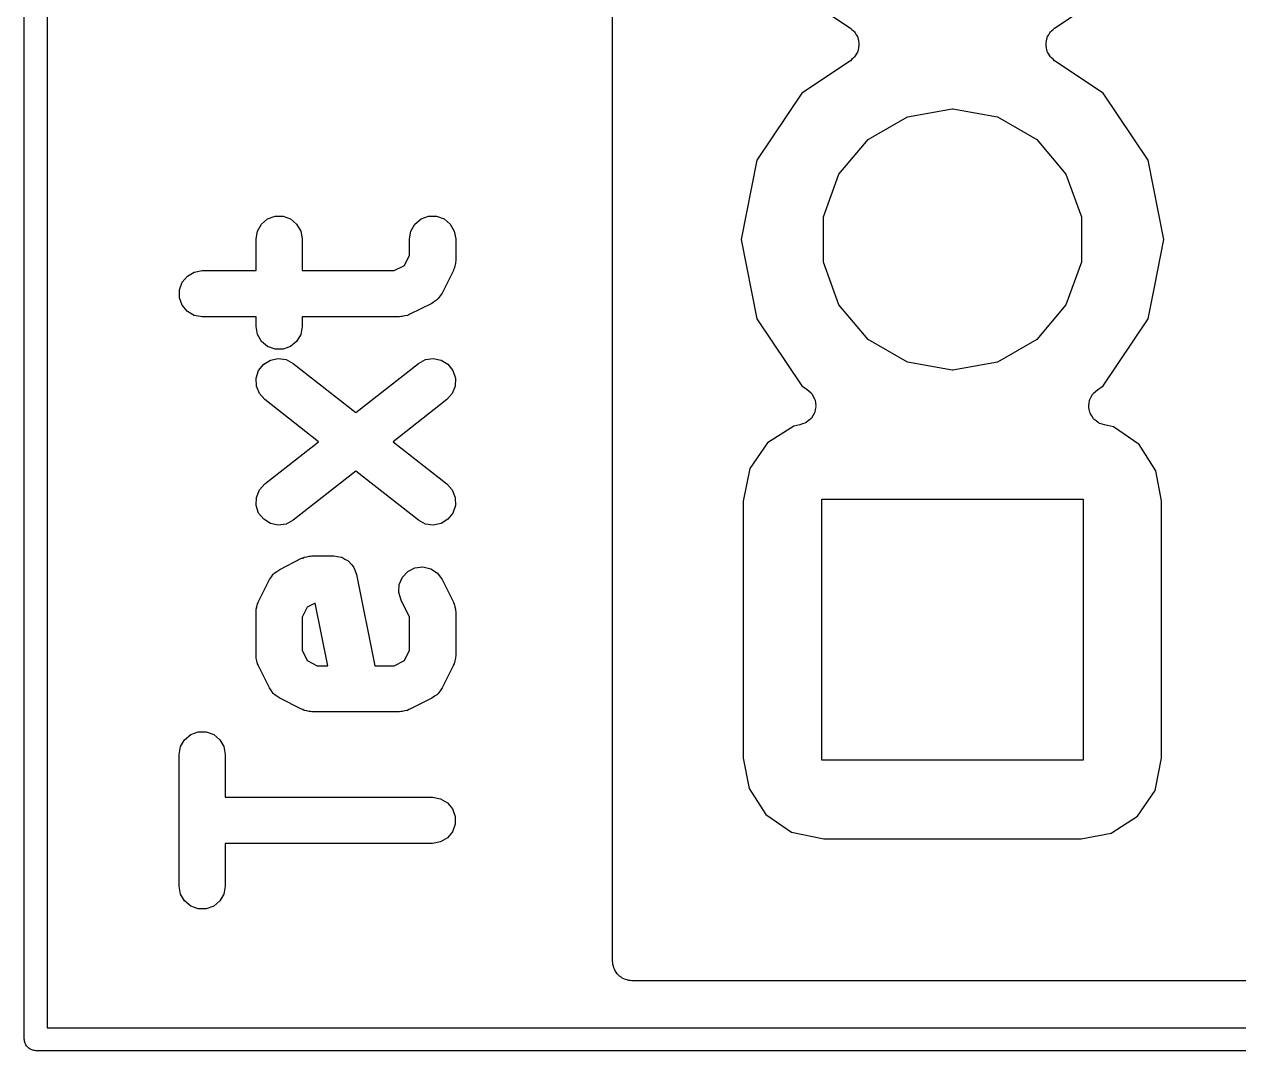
# Model space of a CAD drawing. Extents: x 125.9 to 155.7, y -114.6 to -82.3.
# Drawn here: x 125.91 to 133.82, y -114.63 to -107.95 of the extents above; entities that cross this region are included whole.
import ezdxf

# ---------------------------------------------------------------- set-up
doc = ezdxf.new("R2010")
doc.units = 0
doc.header["$MEASUREMENT"] = 0
doc.layers.add('BLACK', color=7, linetype='CONTINUOUS')

msp = doc.modelspace()

# ---------------------------------------------------------------- linework, layer by layer
at = {"layer": 'Black'}
for p, q in [((125.909, -114.554), (125.909, -82.423)), ((126.059, -82.498), (126.059, -114.479)), ((129.739, -114.046), (129.739, -104.398)), ((130.971, -107.76), (131.288, -107.971)), ((132.618, -107.971), (132.935, -107.76)), ((131.288, -107.971), (131.298, -107.981)), ((131.298, -107.981), (131.309, -107.989)), ((131.309, -107.989), (131.314, -107.996)), ((131.314, -107.996), (131.32, -108.002)), ((131.32, -108.002), (131.326, -108.014)), ((131.326, -108.014), (131.334, -108.026)), ((132.572, -108.026), (132.58, -108.014)), ((132.58, -108.014), (132.586, -108.002)), ((132.586, -108.002), (132.592, -107.996)), ((132.592, -107.996), (132.597, -107.989)), ((132.597, -107.989), (132.608, -107.981)), ((132.608, -107.981), (132.618, -107.971)), ((131.334, -108.026), (131.336, -108.034)), ((131.336, -108.034), (131.339, -108.041)), ((131.339, -108.041), (131.341, -108.055)), ((131.341, -108.055), (131.344, -108.069)), ((131.344, -108.085), (131.341, -108.099)), ((131.344, -108.069), (131.343, -108.077)), ((131.343, -108.077), (131.344, -108.085)), ((132.562, -108.069), (132.565, -108.055)), ((132.563, -108.077), (132.562, -108.069)), ((132.562, -108.085), (132.563, -108.077)), ((132.565, -108.099), (132.562, -108.085)), ((132.565, -108.055), (132.567, -108.041)), ((132.567, -108.041), (132.57, -108.034)), ((132.57, -108.034), (132.572, -108.026)), ((131.298, -108.173), (131.288, -108.183)), ((131.309, -108.165), (131.298, -108.173)), ((131.314, -108.158), (131.309, -108.165)), ((131.32, -108.152), (131.314, -108.158)), ((131.326, -108.14), (131.32, -108.152)), ((131.334, -108.128), (131.326, -108.14)), ((131.336, -108.12), (131.334, -108.128)), ((131.339, -108.113), (131.336, -108.12)), ((131.341, -108.099), (131.339, -108.113)), ((132.567, -108.113), (132.565, -108.099)), ((132.57, -108.12), (132.567, -108.113)), ((132.572, -108.128), (132.57, -108.12)), ((132.58, -108.14), (132.572, -108.128)), ((132.586, -108.152), (132.58, -108.14)), ((132.592, -108.158), (132.586, -108.152)), ((132.597, -108.165), (132.592, -108.158)), ((132.608, -108.173), (132.597, -108.165)), ((132.618, -108.183), (132.608, -108.173)), ((131.288, -108.183), (130.971, -108.394)), ((132.935, -108.394), (132.618, -108.183)), ((130.971, -108.394), (130.679, -108.831)), ((133.227, -108.831), (132.935, -108.394)), ((131.403, -108.696), (131.659, -108.548)), ((131.659, -108.548), (131.95, -108.497)), ((131.95, -108.497), (131.956, -108.497)), ((131.956, -108.497), (132.247, -108.548)), ((132.247, -108.548), (132.503, -108.696)), ((131.214, -108.922), (131.403, -108.696)), ((132.503, -108.696), (132.692, -108.922)), ((130.679, -108.831), (130.577, -109.347)), ((133.329, -109.347), (133.227, -108.831)), ((131.113, -109.199), (131.214, -108.922)), ((132.692, -108.922), (132.793, -109.199)), ((127.493, -109.213), (127.542, -109.195)), ((127.542, -109.195), (127.594, -109.195)), ((127.594, -109.195), (127.643, -109.213)), ((128.493, -109.213), (128.542, -109.195)), ((128.542, -109.195), (128.594, -109.195)), ((128.594, -109.195), (128.643, -109.213)), ((131.113, -109.495), (131.113, -109.199)), ((132.793, -109.199), (132.793, -109.495)), ((127.427, -109.292), (127.453, -109.247)), ((127.453, -109.247), (127.493, -109.213)), ((127.643, -109.213), (127.682, -109.247)), ((127.682, -109.247), (127.709, -109.292)), ((128.427, -109.292), (128.453, -109.247)), ((128.453, -109.247), (128.493, -109.213)), ((128.643, -109.213), (128.682, -109.247)), ((128.682, -109.247), (128.709, -109.292)), ((127.418, -109.343), (127.427, -109.292)), ((127.418, -109.55), (127.418, -109.343)), ((127.709, -109.292), (127.718, -109.343)), ((127.718, -109.343), (127.718, -109.55)), ((128.418, -109.343), (128.427, -109.292)), ((128.418, -109.45), (128.418, -109.343)), ((128.709, -109.292), (128.718, -109.343)), ((128.718, -109.343), (128.718, -109.486)), ((130.577, -109.347), (130.679, -109.863)), ((133.268, -109.657), (133.329, -109.347)), ((128.318, -109.55), (128.384, -109.517)), ((128.384, -109.517), (128.418, -109.45)), ((128.712, -109.52), (128.709, -109.537)), ((128.717, -109.503), (128.712, -109.52)), ((128.718, -109.486), (128.716, -109.494)), ((128.716, -109.494), (128.717, -109.503)), ((131.214, -109.772), (131.113, -109.495)), ((132.793, -109.495), (132.692, -109.772)), ((126.938, -109.625), (126.971, -109.585)), ((126.971, -109.585), (127.016, -109.559)), ((127.016, -109.559), (127.068, -109.55)), ((127.068, -109.55), (127.418, -109.55)), ((127.718, -109.55), (128.318, -109.55)), ((128.702, -109.553), (128.63, -109.696)), ((128.704, -109.545), (128.702, -109.553)), ((128.709, -109.537), (128.704, -109.545)), ((126.92, -109.674), (126.938, -109.625)), ((126.92, -109.726), (126.92, -109.674)), ((133.227, -109.863), (133.268, -109.657)), ((133.268, -109.657), (133.268, -109.657)), ((126.938, -109.775), (126.92, -109.726)), ((128.581, -109.75), (128.563, -109.763)), ((128.599, -109.738), (128.581, -109.75)), ((128.602, -109.734), (128.599, -109.738)), ((128.605, -109.732), (128.602, -109.734)), ((128.617, -109.713), (128.605, -109.732)), ((128.63, -109.696), (128.617, -109.713)), ((126.971, -109.815), (126.938, -109.775)), ((127.016, -109.841), (126.971, -109.815)), ((128.412, -109.837), (128.405, -109.841)), ((128.42, -109.834), (128.412, -109.837)), ((128.563, -109.763), (128.42, -109.834)), ((131.403, -109.998), (131.214, -109.772)), ((132.692, -109.772), (132.503, -109.998)), ((127.068, -109.85), (127.016, -109.841)), ((127.418, -109.85), (127.068, -109.85)), ((127.418, -109.914), (127.418, -109.85)), ((127.427, -109.966), (127.418, -109.914)), ((127.718, -109.914), (127.709, -109.966)), ((128.353, -109.85), (127.718, -109.85)), ((127.718, -109.85), (127.718, -109.914)), ((128.362, -109.849), (128.353, -109.85)), ((128.37, -109.849), (128.362, -109.849)), ((128.387, -109.844), (128.37, -109.849)), ((128.405, -109.841), (128.387, -109.844)), ((130.679, -109.863), (130.971, -110.3)), ((132.935, -110.3), (133.227, -109.863)), ((127.453, -110.011), (127.427, -109.966)), ((127.709, -109.966), (127.682, -110.011)), ((127.493, -110.044), (127.453, -110.011)), ((127.542, -110.062), (127.493, -110.044)), ((127.594, -110.062), (127.542, -110.062)), ((127.643, -110.044), (127.594, -110.062)), ((127.682, -110.011), (127.643, -110.044)), ((131.659, -110.146), (131.403, -109.998)), ((132.503, -109.998), (132.247, -110.146)), ((127.468, -110.16), (127.512, -110.132)), ((127.512, -110.132), (127.563, -110.122)), ((127.563, -110.122), (127.614, -110.129)), ((127.614, -110.129), (127.66, -110.154)), ((127.66, -110.154), (128.068, -110.474)), ((128.068, -110.474), (128.475, -110.154)), ((128.475, -110.154), (128.521, -110.129)), ((128.521, -110.129), (128.572, -110.122)), ((128.572, -110.122), (128.623, -110.132)), ((128.623, -110.132), (128.668, -110.16)), ((131.95, -110.197), (131.659, -110.146)), ((132.247, -110.146), (131.956, -110.197)), ((127.419, -110.25), (127.435, -110.201)), ((127.435, -110.201), (127.468, -110.16)), ((128.668, -110.16), (128.7, -110.201)), ((128.7, -110.201), (128.716, -110.25)), ((131.956, -110.197), (131.95, -110.197)), ((127.421, -110.302), (127.419, -110.25)), ((127.44, -110.351), (127.421, -110.302)), ((128.714, -110.302), (128.695, -110.351)), ((128.716, -110.25), (128.714, -110.302)), ((130.971, -110.3), (131.007, -110.324)), ((132.897, -110.325), (132.935, -110.3)), ((127.475, -110.39), (127.44, -110.351)), ((127.825, -110.664), (127.475, -110.39)), ((128.66, -110.39), (128.31, -110.664)), ((128.695, -110.351), (128.66, -110.39)), ((131.007, -110.324), (131.019, -110.335)), ((131.019, -110.335), (131.032, -110.346)), ((131.032, -110.346), (131.035, -110.351)), ((131.035, -110.351), (131.039, -110.354)), ((131.039, -110.354), (131.046, -110.369)), ((131.046, -110.369), (131.055, -110.384)), ((131.055, -110.384), (131.056, -110.389)), ((131.056, -110.389), (131.058, -110.394)), ((132.845, -110.395), (132.848, -110.39)), ((132.848, -110.39), (132.849, -110.385)), ((132.849, -110.385), (132.857, -110.371)), ((132.857, -110.371), (132.865, -110.356)), ((132.865, -110.356), (132.869, -110.352)), ((132.869, -110.352), (132.872, -110.347)), ((132.872, -110.347), (132.885, -110.337)), ((132.885, -110.337), (132.897, -110.325)), ((131.056, -110.471), (131.054, -110.475)), ((131.059, -110.454), (131.056, -110.471)), ((131.058, -110.394), (131.06, -110.411)), ((131.063, -110.437), (131.059, -110.454)), ((131.06, -110.411), (131.063, -110.428)), ((131.063, -110.428), (131.062, -110.433)), ((131.062, -110.433), (131.063, -110.437)), ((132.84, -110.428), (132.843, -110.412)), ((132.841, -110.433), (132.84, -110.428)), ((132.84, -110.439), (132.841, -110.433)), ((132.844, -110.455), (132.84, -110.439)), ((132.843, -110.412), (132.845, -110.395)), ((132.847, -110.471), (132.844, -110.455)), ((132.85, -110.476), (132.847, -110.471)), ((130.976, -110.548), (130.96, -110.554)), ((130.992, -110.543), (130.976, -110.548)), ((130.996, -110.54), (130.992, -110.543)), ((131.001, -110.538), (130.996, -110.54)), ((131.014, -110.527), (131.001, -110.538)), ((131.028, -110.517), (131.014, -110.527)), ((131.031, -110.513), (131.028, -110.517)), ((131.034, -110.51), (131.031, -110.513)), ((131.043, -110.495), (131.034, -110.51)), ((131.052, -110.48), (131.043, -110.495)), ((131.054, -110.475), (131.052, -110.48)), ((132.851, -110.482), (132.85, -110.476)), ((132.86, -110.496), (132.851, -110.482)), ((132.868, -110.51), (132.86, -110.496)), ((132.872, -110.514), (132.868, -110.51)), ((132.875, -110.519), (132.872, -110.514)), ((132.889, -110.528), (132.875, -110.519)), ((132.901, -110.539), (132.889, -110.528)), ((132.906, -110.541), (132.901, -110.539)), ((132.911, -110.545), (132.906, -110.541)), ((132.927, -110.549), (132.911, -110.545)), ((132.942, -110.555), (132.927, -110.549)), ((130.919, -110.562), (130.748, -110.672)), ((130.96, -110.554), (130.919, -110.562)), ((133.001, -110.567), (132.942, -110.555)), ((133.168, -110.682), (133.001, -110.567)), ((127.475, -110.939), (127.825, -110.664)), ((128.31, -110.664), (128.66, -110.939)), ((130.748, -110.672), (130.633, -110.839)), ((133.278, -110.853), (133.168, -110.682)), ((128.068, -110.855), (127.66, -111.175)), ((128.475, -111.175), (128.068, -110.855)), ((130.633, -110.839), (130.591, -111.05)), ((133.315, -111.049), (133.278, -110.853)), ((127.44, -110.978), (127.475, -110.939)), ((128.66, -110.939), (128.695, -110.978)), ((127.421, -111.027), (127.44, -110.978)), ((128.695, -110.978), (128.714, -111.026)), ((127.419, -111.079), (127.421, -111.027)), ((127.435, -111.128), (127.419, -111.079)), ((128.716, -111.079), (128.7, -111.128)), ((128.714, -111.026), (128.716, -111.079)), ((130.591, -111.05), (130.591, -112.725)), ((131.103, -112.737), (131.103, -111.037)), ((131.103, -111.037), (132.803, -111.037)), ((132.803, -111.037), (132.803, -112.737)), ((133.315, -112.724), (133.315, -111.049)), ((127.468, -111.169), (127.435, -111.128)), ((127.512, -111.197), (127.468, -111.169)), ((127.66, -111.175), (127.614, -111.2)), ((128.521, -111.2), (128.475, -111.175)), ((128.668, -111.169), (128.623, -111.197)), ((128.7, -111.128), (128.668, -111.169)), ((127.563, -111.207), (127.512, -111.197)), ((127.614, -111.2), (127.563, -111.207)), ((128.572, -111.207), (128.521, -111.2)), ((128.623, -111.197), (128.572, -111.207)), ((127.723, -111.421), (127.731, -111.416)), ((127.731, -111.416), (127.748, -111.413)), ((127.748, -111.413), (127.765, -111.408)), ((127.765, -111.408), (127.773, -111.409)), ((127.773, -111.409), (127.782, -111.407)), ((127.782, -111.407), (127.925, -111.407)), ((127.925, -111.407), (127.949, -111.412)), ((127.949, -111.412), (127.973, -111.415)), ((127.973, -111.415), (127.974, -111.416)), ((127.974, -111.416), (127.976, -111.416)), ((127.976, -111.416), (127.997, -111.429)), ((127.554, -111.508), (127.572, -111.495)), ((127.572, -111.495), (127.715, -111.423)), ((127.715, -111.423), (127.723, -111.421)), ((127.997, -111.429), (128.018, -111.44)), ((128.018, -111.44), (128.02, -111.442)), ((128.02, -111.442), (128.021, -111.442)), ((128.021, -111.442), (128.037, -111.461)), ((128.037, -111.461), (128.053, -111.479)), ((128.053, -111.479), (128.053, -111.481)), ((128.053, -111.481), (128.055, -111.482)), ((128.055, -111.482), (128.063, -111.505)), ((128.407, -111.508), (128.453, -111.485)), ((128.453, -111.485), (128.505, -111.479)), ((128.505, -111.479), (128.556, -111.491)), ((128.556, -111.491), (128.599, -111.52)), ((127.433, -111.704), (127.505, -111.562)), ((127.505, -111.562), (127.518, -111.544)), ((127.518, -111.544), (127.53, -111.526)), ((127.53, -111.526), (127.533, -111.523)), ((127.533, -111.523), (127.536, -111.52)), ((127.536, -111.52), (127.554, -111.508)), ((128.063, -111.505), (128.072, -111.528)), ((128.072, -111.528), (128.191, -112.122)), ((128.35, -111.594), (128.371, -111.546)), ((128.371, -111.546), (128.407, -111.508)), ((128.599, -111.52), (128.63, -111.562)), ((128.63, -111.562), (128.702, -111.704)), ((128.347, -111.646), (128.35, -111.594)), ((128.362, -111.696), (128.347, -111.646)), ((127.424, -111.738), (127.427, -111.72)), ((127.427, -111.72), (127.431, -111.713)), ((127.431, -111.713), (127.433, -111.704)), ((127.803, -111.714), (127.751, -111.741)), ((127.885, -112.122), (127.803, -111.714)), ((128.418, -111.807), (128.362, -111.696)), ((128.702, -111.704), (128.704, -111.713)), ((128.704, -111.713), (128.709, -111.72)), ((128.709, -111.72), (128.712, -111.738)), ((127.418, -111.772), (127.419, -111.763)), ((127.418, -112.057), (127.418, -111.772)), ((127.419, -111.754), (127.424, -111.738)), ((127.419, -111.763), (127.419, -111.754)), ((127.751, -111.741), (127.718, -111.807)), ((127.718, -111.807), (127.718, -112.022)), ((128.418, -112.022), (128.418, -111.807)), ((128.712, -111.738), (128.717, -111.754)), ((128.717, -111.754), (128.716, -111.763)), ((128.716, -111.763), (128.718, -111.772)), ((128.718, -111.772), (128.718, -112.057)), ((127.718, -112.022), (127.751, -112.088)), ((128.384, -112.088), (128.418, -112.022)), ((127.419, -112.066), (127.418, -112.057)), ((127.419, -112.074), (127.419, -112.066)), ((127.424, -112.091), (127.419, -112.074)), ((127.427, -112.109), (127.424, -112.091)), ((127.431, -112.116), (127.427, -112.109)), ((127.433, -112.124), (127.431, -112.116)), ((127.505, -112.267), (127.433, -112.124)), ((127.751, -112.088), (127.817, -112.122)), ((127.817, -112.122), (127.885, -112.122)), ((128.191, -112.122), (128.318, -112.122)), ((128.318, -112.122), (128.384, -112.088)), ((128.702, -112.124), (128.63, -112.267)), ((128.704, -112.116), (128.702, -112.124)), ((128.709, -112.109), (128.704, -112.116)), ((128.712, -112.091), (128.709, -112.109)), ((128.717, -112.074), (128.712, -112.091)), ((128.718, -112.057), (128.716, -112.066)), ((128.716, -112.066), (128.717, -112.074)), ((127.518, -112.285), (127.505, -112.267)), ((127.53, -112.303), (127.518, -112.285)), ((128.617, -112.285), (128.605, -112.303)), ((128.63, -112.267), (128.617, -112.285)), ((127.533, -112.306), (127.53, -112.303)), ((127.536, -112.309), (127.533, -112.306)), ((127.554, -112.321), (127.536, -112.309)), ((127.572, -112.334), (127.554, -112.321)), ((127.715, -112.406), (127.572, -112.334)), ((128.563, -112.334), (128.42, -112.406)), ((128.581, -112.321), (128.563, -112.334)), ((128.599, -112.309), (128.581, -112.321)), ((128.602, -112.306), (128.599, -112.309)), ((128.605, -112.303), (128.602, -112.306)), ((127.723, -112.408), (127.715, -112.406)), ((127.731, -112.413), (127.723, -112.408)), ((127.748, -112.416), (127.731, -112.413)), ((127.765, -112.421), (127.748, -112.416)), ((127.773, -112.42), (127.765, -112.421)), ((127.782, -112.422), (127.773, -112.42)), ((128.353, -112.422), (127.782, -112.422)), ((128.362, -112.42), (128.353, -112.422)), ((128.37, -112.421), (128.362, -112.42)), ((128.387, -112.416), (128.37, -112.421)), ((128.405, -112.413), (128.387, -112.416)), ((128.412, -112.408), (128.405, -112.413)), ((128.42, -112.406), (128.412, -112.408)), ((126.927, -112.649), (126.953, -112.604)), ((126.953, -112.604), (126.993, -112.57)), ((126.993, -112.57), (127.042, -112.552)), ((127.042, -112.552), (127.094, -112.552)), ((127.094, -112.552), (127.143, -112.57)), ((127.143, -112.57), (127.182, -112.604)), ((127.182, -112.604), (127.209, -112.649)), ((126.918, -112.7), (126.927, -112.649)), ((127.209, -112.649), (127.218, -112.7)), ((126.918, -113.557), (126.918, -112.7)), ((127.218, -112.7), (127.218, -112.979)), ((130.591, -112.725), (130.628, -112.921)), ((132.803, -112.737), (131.103, -112.737)), ((133.273, -112.935), (133.315, -112.724)), ((130.628, -112.921), (130.738, -113.092)), ((127.218, -112.979), (128.568, -112.979)), ((128.568, -112.979), (128.619, -112.988)), ((128.619, -112.988), (128.664, -113.014)), ((133.158, -113.102), (133.273, -112.935)), ((128.664, -113.014), (128.697, -113.054)), ((128.697, -113.054), (128.715, -113.103)), ((128.715, -113.155), (128.697, -113.204)), ((128.715, -113.103), (128.715, -113.155)), ((130.738, -113.092), (130.905, -113.207)), ((132.987, -113.212), (133.158, -113.102)), ((128.697, -113.204), (128.664, -113.244)), ((130.905, -113.207), (131.116, -113.249)), ((132.791, -113.249), (132.987, -113.212)), ((128.568, -113.279), (127.218, -113.279)), ((127.218, -113.279), (127.218, -113.557)), ((128.619, -113.27), (128.568, -113.279)), ((128.664, -113.244), (128.619, -113.27)), ((131.116, -113.249), (132.791, -113.249)), ((126.927, -113.609), (126.918, -113.557)), ((126.953, -113.654), (126.927, -113.609)), ((127.209, -113.609), (127.182, -113.654)), ((127.218, -113.557), (127.209, -113.609)), ((126.993, -113.687), (126.953, -113.654)), ((127.042, -113.705), (126.993, -113.687)), ((127.094, -113.705), (127.042, -113.705)), ((127.143, -113.687), (127.094, -113.705)), ((127.182, -113.654), (127.143, -113.687)), ((129.741, -114.057), (129.739, -114.046)), ((129.741, -114.068), (129.741, -114.057)), ((129.745, -114.078), (129.741, -114.068)), ((129.747, -114.089), (129.745, -114.078)), ((129.752, -114.099), (129.747, -114.089)), ((129.756, -114.109), (129.752, -114.099)), ((129.763, -114.118), (129.756, -114.109)), ((129.769, -114.128), (129.763, -114.118)), ((129.777, -114.135), (129.769, -114.128)), ((129.784, -114.143), (129.777, -114.135)), ((129.794, -114.149), (129.784, -114.143)), ((129.802, -114.156), (129.794, -114.149)), ((129.813, -114.16), (129.802, -114.156)), ((129.823, -114.165), (129.813, -114.16)), ((129.834, -114.167), (129.823, -114.165)), ((129.844, -114.171), (129.834, -114.167)), ((129.855, -114.171), (129.844, -114.171)), ((129.866, -114.173), (129.855, -114.171)), ((134.312, -114.173), (129.866, -114.173)), ((126.059, -114.479), (155.329, -114.479)), ((125.91, -114.56), (125.909, -114.554)), ((125.91, -114.567), (125.91, -114.56)), ((125.912, -114.573), (125.91, -114.567)), ((125.914, -114.58), (125.912, -114.573)), ((125.917, -114.585), (125.914, -114.58)), ((125.919, -114.591), (125.917, -114.585)), ((125.923, -114.597), (125.919, -114.591)), ((125.927, -114.602), (125.923, -114.597)), ((125.932, -114.606), (125.927, -114.602)), ((125.936, -114.611), (125.932, -114.606)), ((125.941, -114.615), (125.936, -114.611)), ((125.947, -114.619), (125.941, -114.615)), ((125.953, -114.621), (125.947, -114.619)), ((125.958, -114.624), (125.953, -114.621)), ((125.965, -114.626), (125.958, -114.624)), ((125.971, -114.628), (125.965, -114.626)), ((125.978, -114.628), (125.971, -114.628)), ((125.984, -114.629), (125.978, -114.628)), ((155.067, -114.629), (125.984, -114.629))]:
    msp.add_line(p, q, dxfattribs=at)

doc.saveas('drawing.dxf')
